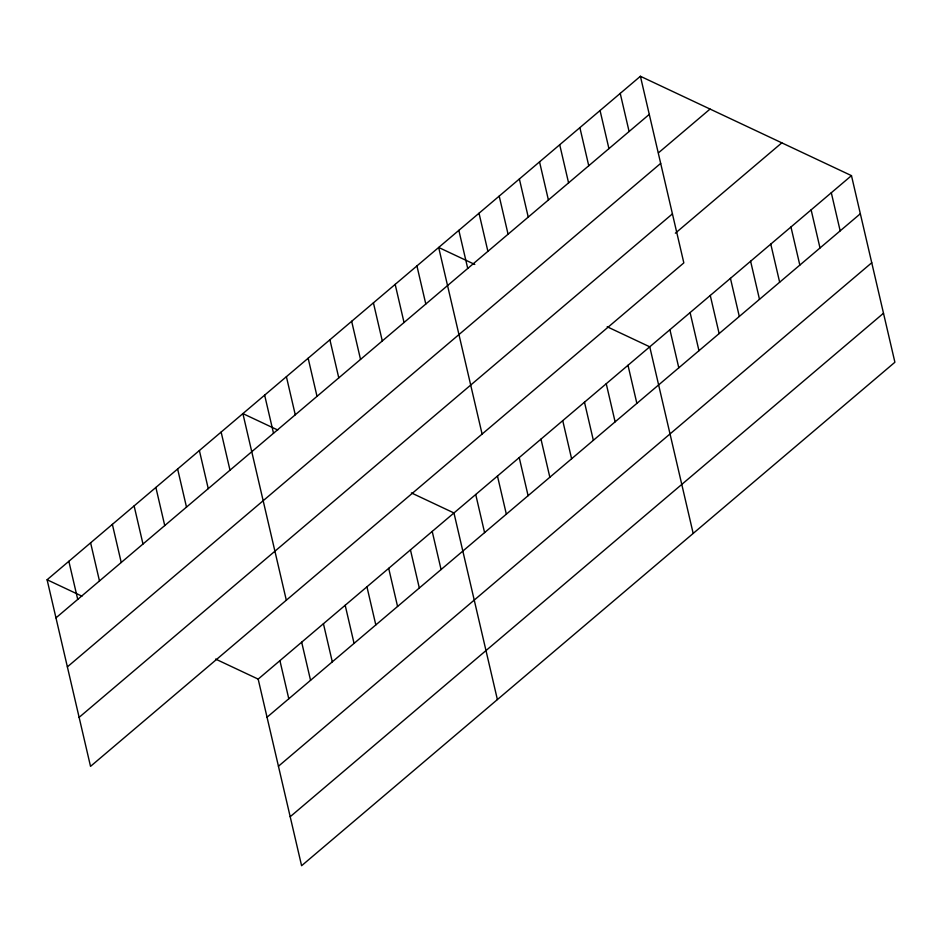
<?xml version="1.0" encoding="UTF-8"?>
<svg xmlns="http://www.w3.org/2000/svg" width="942" height="942" viewBox="0 0 942 942"><rect width="100%" height="100%" fill="white"/><g stroke="black" fill="none" stroke-linecap="round" stroke-linejoin="round"><path stroke-width="1.41" d="M640.407 76.278L683.833 262.889L90.526 766.364L47.1 579.754L640.407 76.278L851.474 175.636L894.9 362.246L301.593 865.722L258.167 679.111L215.6 659.082M55.967 617.87L649.274 114.394M658.505 152.804L710.056 109.06M67.377 666.877L660.672 163.39M79.116 717.368L672.423 213.881M675.355 233.192L781.825 142.843M258.167 679.111L851.474 175.636M267.045 717.227L860.34 213.752M278.443 766.235L871.75 262.747M290.195 816.726L883.502 313.239M474.792 264.455L438.678 247.463L482.104 434.074M607.19 326.78L649.756 346.821L693.182 533.431M277.713 429.999L242.895 413.609L286.321 600.219M411.395 492.925L453.962 512.966L497.388 699.576M47.1 579.754L81.93 596.156M831.303 192.745L840.17 230.861M811.133 209.866L819.999 247.981M790.962 226.987L799.829 265.102M770.78 244.108L779.658 282.223M750.609 261.228L759.487 299.344M730.439 278.337L739.305 316.453M710.268 295.458L719.135 333.574M690.097 312.579L698.964 350.695M620.225 93.388L629.103 131.503M669.927 329.7L678.793 367.816M600.054 110.508L608.932 148.624M579.883 127.629L588.75 165.745M627.996 365.272L636.863 403.388M559.713 144.75L568.579 182.866M606.248 383.735L615.114 421.851M539.542 161.871L548.409 199.987M584.487 402.199L593.354 440.314M519.372 178.98L528.238 217.096M562.739 420.662L571.606 458.778M499.201 196.101L508.068 234.217M540.979 439.125L549.845 477.241M479.019 213.222L487.897 251.337M519.23 457.588L528.097 495.704M458.848 230.343L467.727 268.458M497.47 476.04L506.337 514.155M475.722 494.503L484.588 532.619M416.929 265.915L425.796 304.03M395.169 284.378L404.036 322.494M432.213 531.429L441.08 569.545M373.421 302.841L382.287 340.957M410.453 549.893L419.32 588.008M351.66 321.304L360.527 359.42M388.693 568.344L397.571 606.46M329.912 339.768L338.779 377.883M366.944 586.807L375.811 624.923M308.152 358.231L317.018 396.347M345.184 605.27L354.062 643.386M286.403 376.682L295.27 414.798M323.436 623.734L332.302 661.849M264.643 395.145L273.51 433.261M301.675 642.197L310.554 680.312M279.927 660.66L288.794 698.776M221.135 432.072L230.001 470.188M199.386 450.535L208.253 488.651M177.626 468.998L186.492 507.114M155.877 487.45L164.744 525.565M134.117 505.913L142.984 544.029M112.369 524.376L121.235 562.492M90.609 542.839L99.475 580.955M68.86 561.302L77.727 599.418"/></g></svg>
